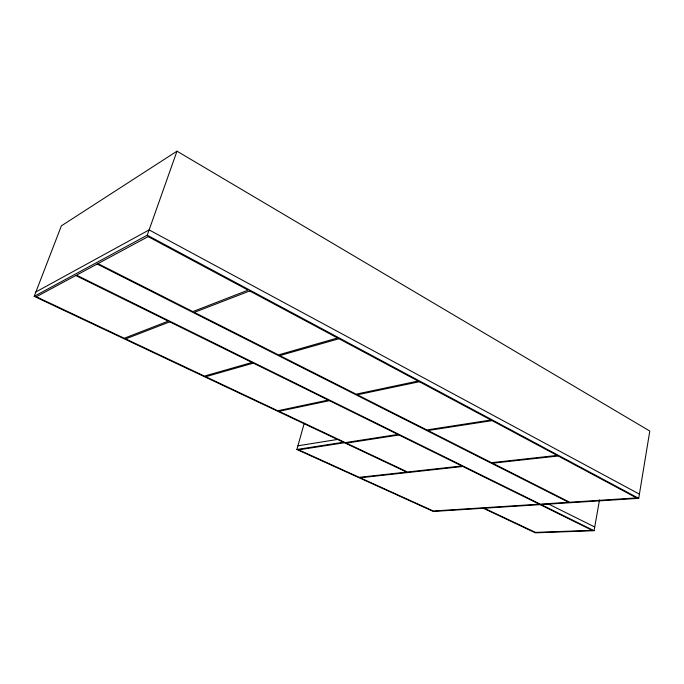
<?xml version="1.0" encoding="UTF-8"?>
<svg xmlns="http://www.w3.org/2000/svg" width="684" height="684" viewBox="0 0 684 684"><rect width="100%" height="100%" fill="white"/><g stroke="black" fill="none" stroke-linecap="round" stroke-linejoin="round"><path stroke-width="1.03" d="M599.509 499.961L594.054 530.707L541.138 504.578L638.711 498.345L649.8 431.048L176.985 151.173L61.372 225.857L34.2 296.36L343.377 442.232L296.89 449.482L304.226 423.276M34.2 296.36L147.257 235.202L176.985 151.173M35.901 291.94L149.129 229.909L639.403 494.139M297.916 445.806L337.169 439.504M594.054 530.707L535.392 532.827L483.34 508.263L433.365 511.461L296.89 449.482M547.551 503.544L594.712 526.979M147.257 235.202L638.711 498.345M75.821 275.515L36.346 296.753L124.24 338.255L168.281 321.138L75.821 275.515M97.196 264.024L76.531 275.139L540.215 504.125L568.678 502.295L97.196 264.024M148.112 236.638L97.966 263.614L192.845 311.596L248.112 290.127L148.112 236.638M169.743 321.865L125.634 338.913L204.396 376.097L252.028 362.469L169.743 321.865M249.686 290.965L194.341 312.357L278.456 354.902L337.58 337.981L249.686 290.965M253.354 363.127L205.679 376.704L277.807 410.759L328.243 400.072L253.354 363.127M338.99 338.734L279.816 355.586L356.099 394.172L418.086 381.048L338.99 338.734M329.457 400.67L278.978 411.306L345.275 442.608L397.891 434.443L329.457 400.67M419.36 381.732L357.33 394.796L426.833 429.954L490.924 420.01L419.36 381.732M344.454 442.736L298.669 449.841L359.177 477.338L406.647 472.088L344.454 442.736M399.003 434.99L346.352 443.121L407.502 471.994L461.803 465.984L399.003 434.99M492.078 420.626L427.962 430.527L491.548 462.683L557.135 455.424L492.078 420.626M462.82 466.479L360.152 477.783L433.271 511.008L539.231 504.185L462.82 466.479M558.187 455.989L492.583 463.205L569.721 502.227L636.582 497.918L558.187 455.989M540.146 504.638L484.212 508.212L535.452 532.4L592.199 530.331L540.146 504.638"/></g></svg>
